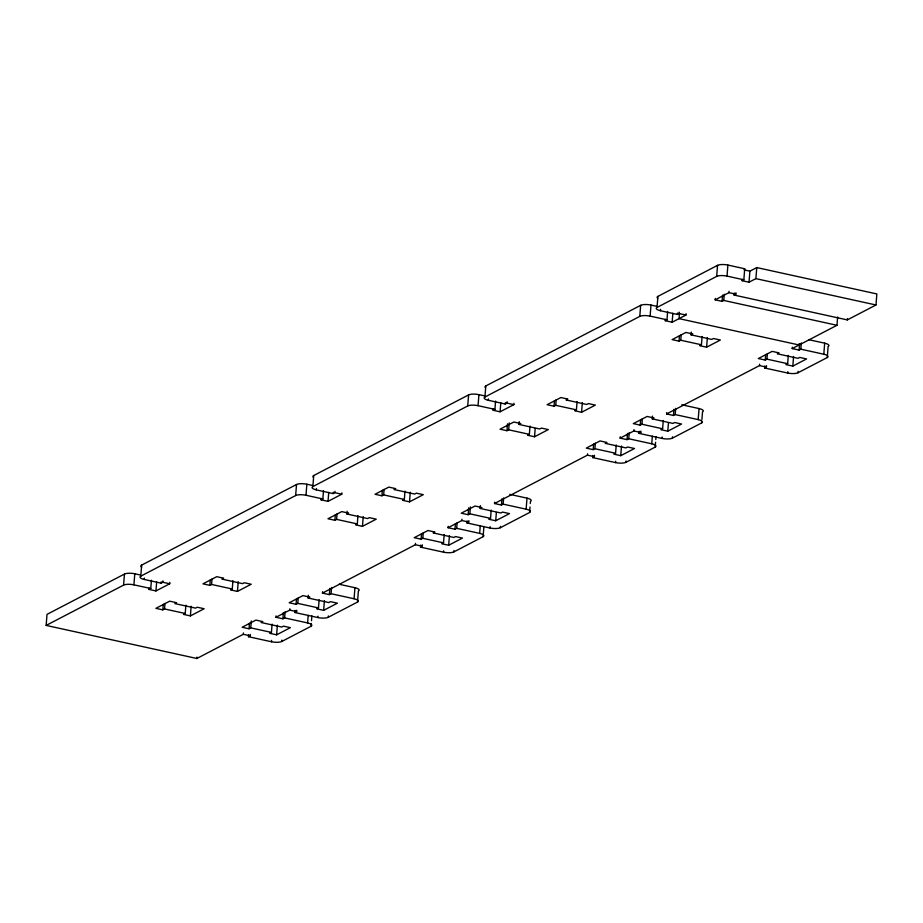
<?xml version="1.0" encoding="UTF-8"?>
<svg xmlns="http://www.w3.org/2000/svg" width="923" height="923" viewBox="0 0 923 923"><rect width="100%" height="100%" fill="white"/><g stroke="black" fill="none" stroke-linecap="round" stroke-linejoin="round"><path stroke-width="1.38" d="M250.306 634.436L250.202 635.82L243.303 634.309L196.853 658.491L46.15 625.413L47.015 614.372L124.455 574.06A7.73 2.273 4.5 0 1 134.781 573.783L140.411 575.017M46.15 625.413L123.578 585.113L124.455 574.06M151.43 580.244L150.772 588.528L133.916 584.836L134.781 573.783M169.82 582.39L169.717 583.774L162.817 582.263L161.098 583.151L144.242 579.459A7.73 2.273 4.5 0 1 140.792 576.148L141.657 565.107L296.525 484.494A7.73 2.273 4.5 0 1 306.851 484.217L312.47 485.452M144.242 579.459L144.346 578.075M169.717 583.774L155.952 590.939L149.053 589.428L149.168 588.043M155.952 590.939L156.656 581.963M161.098 583.151L161.213 581.778M162.817 582.263L162.933 580.879M185.869 605.211L185.223 613.495L183.504 614.395L190.392 615.906L204.156 608.742L197.268 607.23L195.549 608.13L174.862 603.584L176.581 602.696L169.682 601.173L155.918 608.338L162.817 609.861L163.256 604.334M162.817 609.861L164.536 608.961L164.975 603.434M190.392 615.906L191.153 606.249M196.853 658.491L196.957 657.107M232.931 580.717L232.273 589.001L230.554 589.901L237.442 591.412L251.218 584.247L244.318 582.736L242.599 583.636L221.912 579.09L223.631 578.202L216.743 576.679L202.979 583.855L209.867 585.367L210.306 579.84M209.867 585.367L211.586 584.467L212.025 578.94M237.442 591.412L238.203 581.755M243.303 634.309L243.418 632.924M311.27 623.486L311.051 626.255L281.803 641.473A7.73 2.273 4.5 0 1 271.466 641.762L248.483 636.708L248.645 634.643M272.089 624.133L271.443 632.417L269.724 633.305L276.612 634.828L290.376 627.663L283.488 626.14L281.769 627.04L261.082 622.506L262.801 621.606L255.913 620.094L242.138 627.259L249.037 628.771L249.475 623.244M249.037 628.771L250.756 627.871L251.298 620.971M271.466 641.762L271.57 640.377M311.051 626.255A7.73 2.273 4.5 0 0 307.601 622.944L284.619 617.902L282.899 618.802L276 617.291L276.104 615.906M276.612 634.828L277.373 625.159M282.899 618.802L283.384 612.584M281.803 641.473L281.907 640.101M284.619 617.902L285.103 611.695M140.792 576.148L295.648 495.536L296.525 484.494M276 617.291L289.764 610.115L289.88 608.742M357.616 600.688L357.513 602.061L328.253 617.291A7.73 2.273 4.5 0 1 317.927 617.568L294.945 612.526L295.106 610.461M308.328 595.254L308.12 598.012L309.84 597.123L302.94 595.612L289.176 602.777L296.075 604.288L296.502 598.762M294.945 612.526L296.664 611.637L296.768 610.253M323.5 490.678L322.842 498.962L305.986 495.259L306.851 484.217M296.075 604.288L297.794 603.388L298.221 597.873M341.891 492.824L341.787 494.197L334.887 492.686L333.168 493.586L316.312 489.882A7.73 2.273 4.5 0 1 312.862 486.583L313.728 475.53L468.584 394.917A7.73 2.273 4.5 0 1 478.922 394.64L484.54 395.875M316.312 489.882L316.416 488.498M307.601 622.944L308.201 615.353M311.489 620.729L311.87 615.895M341.787 494.197L328.023 501.362L321.123 499.851L321.239 498.478M308.12 598.012L328.796 602.557L330.515 601.658L337.414 603.169L323.65 610.345L316.751 608.822L318.47 607.934L319.127 599.65M317.927 617.568L318.031 616.195M328.023 501.362L328.726 492.397M357.513 602.061A7.73 2.273 4.5 0 0 354.063 598.762L331.08 593.72L329.349 594.62L322.462 593.097L322.565 591.724M323.65 610.345L324.411 600.677M333.168 493.586L333.284 492.201M334.887 492.686L335.003 491.301M347.152 511.25L346.933 514.019L348.652 513.119L341.752 511.607L327.988 518.772L334.887 520.284L335.326 514.757M329.349 594.62L329.846 588.401M328.253 617.291L328.369 615.918M334.887 520.284L336.607 519.384L337.045 513.869M331.08 593.72L331.565 587.501M346.933 514.019L367.619 518.553L369.338 517.653L376.226 519.164L362.462 526.341L355.574 524.818L357.293 523.929L357.939 515.645M354.063 598.762L354.928 587.72L339.122 584.247M362.462 526.341L363.224 516.672M357.674 599.996L358.378 591.02M404.989 491.151L404.343 499.435L402.624 500.324L409.512 501.847L423.288 494.67L416.388 493.159L414.669 494.059L393.983 489.525L395.702 488.625L388.814 487.113L375.038 494.278L381.937 495.789L382.376 490.263M381.937 495.789L383.656 494.89L384.095 489.375M409.512 501.847L410.274 492.178M322.462 593.097L415.373 544.732L415.488 543.347M444.159 534.555L443.513 542.839L441.794 543.739L448.682 545.251L462.446 538.086L455.558 536.575L453.839 537.463L433.152 532.929L434.871 532.029L427.972 530.517L414.208 537.682L421.107 539.194L421.546 533.679M483.825 527.702L483.121 536.678L453.874 551.908A7.73 2.273 4.5 0 1 443.536 552.185L420.553 547.143L420.715 545.066M420.553 547.143L422.273 546.243L422.376 544.858M421.107 539.194L422.826 538.305L423.265 532.779M443.536 552.185L443.64 550.8M483.121 536.678A7.73 2.273 4.5 0 0 479.672 533.379L456.689 528.325L454.97 529.225L448.07 527.714L448.174 526.329M448.682 545.251L449.443 535.582M454.97 529.225L455.397 523.699M453.874 551.908L453.978 550.523M456.689 528.325L457.116 522.81M312.862 486.583L467.719 405.958L468.584 394.917M448.07 527.714L461.835 520.549L461.95 519.164M530.01 506.969L529.583 512.496L500.324 527.725A7.73 2.273 4.5 0 1 489.998 528.002L467.015 522.96L467.176 520.884M480.398 505.677L480.179 508.446L481.91 507.546L475.01 506.035L461.246 513.2L468.134 514.711L468.688 507.812M467.015 522.96L468.734 522.06L468.838 520.676M495.57 401.101L494.913 409.385L478.056 405.682L478.922 394.64M468.134 514.711L469.865 513.823L470.407 506.912M513.961 403.247L513.857 404.632L506.958 403.109L505.239 404.009L488.382 400.305A7.73 2.273 4.5 0 1 484.933 397.005L485.798 385.964L640.654 305.34A7.73 2.273 4.5 0 1 650.992 305.063L656.611 306.298M488.382 400.305L488.486 398.932M479.672 533.379L480.26 525.775M513.857 404.632L500.093 411.796L493.194 410.285L493.309 408.901M480.179 508.446L500.866 512.98L502.585 512.092L509.484 513.603L495.72 520.768L488.821 519.257L490.54 518.357L491.198 510.073M489.998 528.002L490.101 526.618M500.093 411.796L500.797 402.82M529.583 512.496A7.73 2.273 4.5 0 0 526.122 509.184L503.15 504.143L501.42 505.043L494.532 503.531L494.636 502.147M495.72 520.768L496.366 512.484M505.239 404.009L505.354 402.624M506.958 403.109L507.073 401.736M519.222 421.684L519.003 424.442L520.722 423.542L513.823 422.03L500.058 429.195L506.958 430.706L507.5 423.807M501.42 505.043L501.916 498.824M500.324 527.725L500.439 526.341M506.958 430.706L508.677 429.818L509.219 422.907M503.15 504.143L503.635 497.935M519.003 424.442L539.69 428.976L541.409 428.087L548.297 429.599L534.532 436.764L527.644 435.252L529.364 434.352L530.01 426.068M526.122 509.184L526.998 498.143L509.761 494.359M534.532 436.764L535.19 428.48M530.287 503.52L530.448 501.443A7.73 2.273 4.5 0 0 526.998 498.143M577.06 401.574L576.413 409.858L574.694 410.758L581.582 412.269L595.347 405.105L588.459 403.593L586.74 404.482L566.053 399.947L567.772 399.048L560.884 397.536L547.108 404.701L554.008 406.212L554.446 400.697M554.008 406.212L555.727 405.324L556.165 399.797M581.582 412.269L582.344 402.601M494.532 503.531L587.443 455.154L587.559 453.781M655.572 442.267L655.192 447.101L625.944 462.331A7.73 2.273 4.5 0 1 615.606 462.608L592.624 457.566L592.785 455.501M616.229 444.99L615.583 453.262L613.864 454.162L620.752 455.674L634.516 448.509L627.628 446.997L625.909 447.897L605.223 443.352L606.942 442.463L600.042 440.94L586.278 448.116L593.177 449.628L593.616 444.101M592.624 457.566L594.343 456.666L594.447 455.293M593.177 449.628L594.897 448.728L595.335 443.202M615.606 462.608L615.71 461.235M655.192 447.101A7.73 2.273 4.5 0 0 651.742 443.801L628.759 438.76L627.04 439.648L620.141 438.137L620.244 436.764M620.752 455.674L621.514 446.017M627.04 439.648L627.525 433.441M625.944 462.331L626.048 460.946M628.759 438.76L629.244 432.541M484.933 397.005L639.789 316.393L640.654 305.34M620.141 438.137L633.905 430.972L634.009 429.587M701.757 421.534L701.653 422.919L672.394 438.148A7.73 2.273 4.5 0 1 662.056 438.425L639.074 433.383L639.247 431.306M652.469 416.111L652.249 418.869L653.98 417.969L647.081 416.458L633.316 423.622L640.204 425.145L640.643 419.619M639.074 433.383L640.804 432.483L640.908 431.11M667.641 311.524L666.983 319.808L650.127 316.116L650.992 305.063M640.204 425.145L641.935 424.245L642.362 418.719M686.031 313.67L685.927 315.055L679.028 313.543L677.309 314.431L660.407 310.728A7.73 2.273 4.5 0 1 657.026 307.44L657.903 296.398L717.552 265.339A7.73 2.273 4.5 0 1 727.889 265.063L744.711 268.755L743.846 279.796L742.127 280.696L742.23 279.311M660.407 310.728L660.51 309.343M651.742 443.801L652.33 436.21M655.792 439.51L656.011 436.752M685.927 315.055L672.163 322.219L665.264 320.708L665.368 319.323M652.249 418.869L672.936 423.415L674.655 422.515L681.555 424.026L667.79 431.191L660.891 429.68L662.61 428.78L663.268 420.496M662.056 438.425L662.172 437.041M672.163 322.219L672.867 313.243M701.653 422.919A7.73 2.273 4.5 0 0 698.192 419.619L675.209 414.577L673.49 415.465L666.602 413.954L666.706 412.569M667.79 431.191L668.437 422.907M677.309 314.431L677.413 313.059M679.028 313.543L679.143 312.159M679.478 313.116L679.04 318.631L799.087 344.983L799.203 343.598M691.292 332.107L691.073 334.864L692.792 333.976L685.893 332.453L672.129 339.618L679.028 341.141L679.455 335.614M673.49 415.465L673.986 409.258M672.394 438.148L672.509 436.764M679.028 341.141L680.747 340.241L681.186 334.714M675.209 414.577L675.705 408.358M691.073 334.864L711.748 339.41L713.479 338.51L720.367 340.022L706.603 347.186L699.703 345.675L701.434 344.775L702.08 336.491M698.192 419.619L699.069 408.566L681.832 404.793M706.603 347.186L707.364 337.53M701.918 419.469L702.518 411.877A7.73 2.273 4.5 0 0 699.069 408.566M657.026 307.44L716.675 276.392L717.552 265.339M837.634 317.004L836.976 325.288L723.794 300.448L722.074 301.336L715.175 299.825L715.29 298.441M722.074 301.336L722.559 295.129M723.794 300.448L724.278 294.229M743.846 279.796L727.012 276.104L727.889 265.063M715.175 299.825L728.939 292.66L729.055 291.276M744.284 269.931L749.891 271.166L756.768 267.578L876.85 293.941L875.985 304.982L847.302 319.912L734.12 295.072L734.281 292.995M734.12 295.072L735.839 294.172L735.943 292.787M742.127 280.696L749.015 282.207L749.891 271.166M749.015 282.207L755.902 278.631L756.768 267.578M666.602 413.954L759.514 365.589L759.629 364.204M788.3 355.413L787.654 363.697L785.935 364.585L792.822 366.108L806.587 358.932L799.699 357.42L797.98 358.32L777.293 353.786L779.012 352.886L772.113 351.375L758.348 358.539L765.248 360.051L765.675 354.524M827.366 356.151L827.262 357.536L798.003 372.754A7.73 2.273 4.5 0 1 787.677 373.042L764.694 367.989L764.855 365.923M764.694 367.989L766.413 367.1L766.517 365.716M765.248 360.051L766.967 359.151L767.405 353.636M787.677 373.042L787.78 371.657M827.262 357.536A7.73 2.273 4.5 0 0 823.812 354.224L800.829 349.182L799.099 350.082L792.211 348.571L792.315 347.186M792.822 366.108L793.584 356.44M799.099 350.082L799.595 343.864M798.003 372.754L798.118 371.381M800.829 349.182L801.314 342.975M823.812 354.224L824.677 343.183L808.871 339.71M827.481 354.767L828.127 346.483M847.302 319.912L847.406 318.527M744.065 269.089L744.711 268.755M149.053 589.428L150.772 588.528M321.123 499.851L322.842 498.962M493.194 410.285L494.913 409.385M665.264 320.708L666.983 319.808M792.211 348.571L836.976 325.288M248.483 636.708L250.202 635.82M755.902 278.631L875.985 304.982M728.939 292.66L735.839 294.172M680.747 340.241L701.434 344.775M766.967 359.151L787.654 363.697M759.514 365.589L766.413 367.1M555.727 405.324L576.413 409.858M641.935 424.245L662.61 428.78M633.905 430.972L640.804 432.483M508.677 429.818L529.364 434.352M594.897 448.728L615.583 453.262M587.443 455.154L594.343 456.666M383.656 494.89L404.343 499.435M469.865 513.823L490.54 518.357M461.835 520.549L468.734 522.06M336.607 519.384L357.293 523.929M422.826 538.305L443.513 542.839M415.373 544.732L422.273 546.243M211.586 584.467L232.273 589.001M297.794 603.388L318.47 607.934M289.764 610.115L296.664 611.637M164.536 608.961L185.223 613.495M250.756 627.871L271.443 632.417M657.753 298.325A7.73 2.273 4.5 0 1 657.903 296.398M716.675 276.392A7.73 2.273 4.5 0 1 727.012 276.104M639.789 316.393A7.73 2.273 4.5 0 1 650.127 316.116M824.677 343.183A7.73 2.273 4.5 0 1 828.416 346.321M485.51 387.787A7.73 2.273 4.5 0 1 485.798 385.964M467.719 405.958A7.73 2.273 4.5 0 1 478.056 405.682M313.439 477.353A7.73 2.273 4.5 0 1 313.728 475.53M295.648 495.536A7.73 2.273 4.5 0 1 305.986 495.259M141.669 567.149A7.73 2.273 4.5 0 1 141.657 565.107M354.928 587.72A7.73 2.273 4.5 0 1 358.666 590.858M123.578 585.113A7.73 2.273 4.5 0 1 133.916 584.836"/></g></svg>
